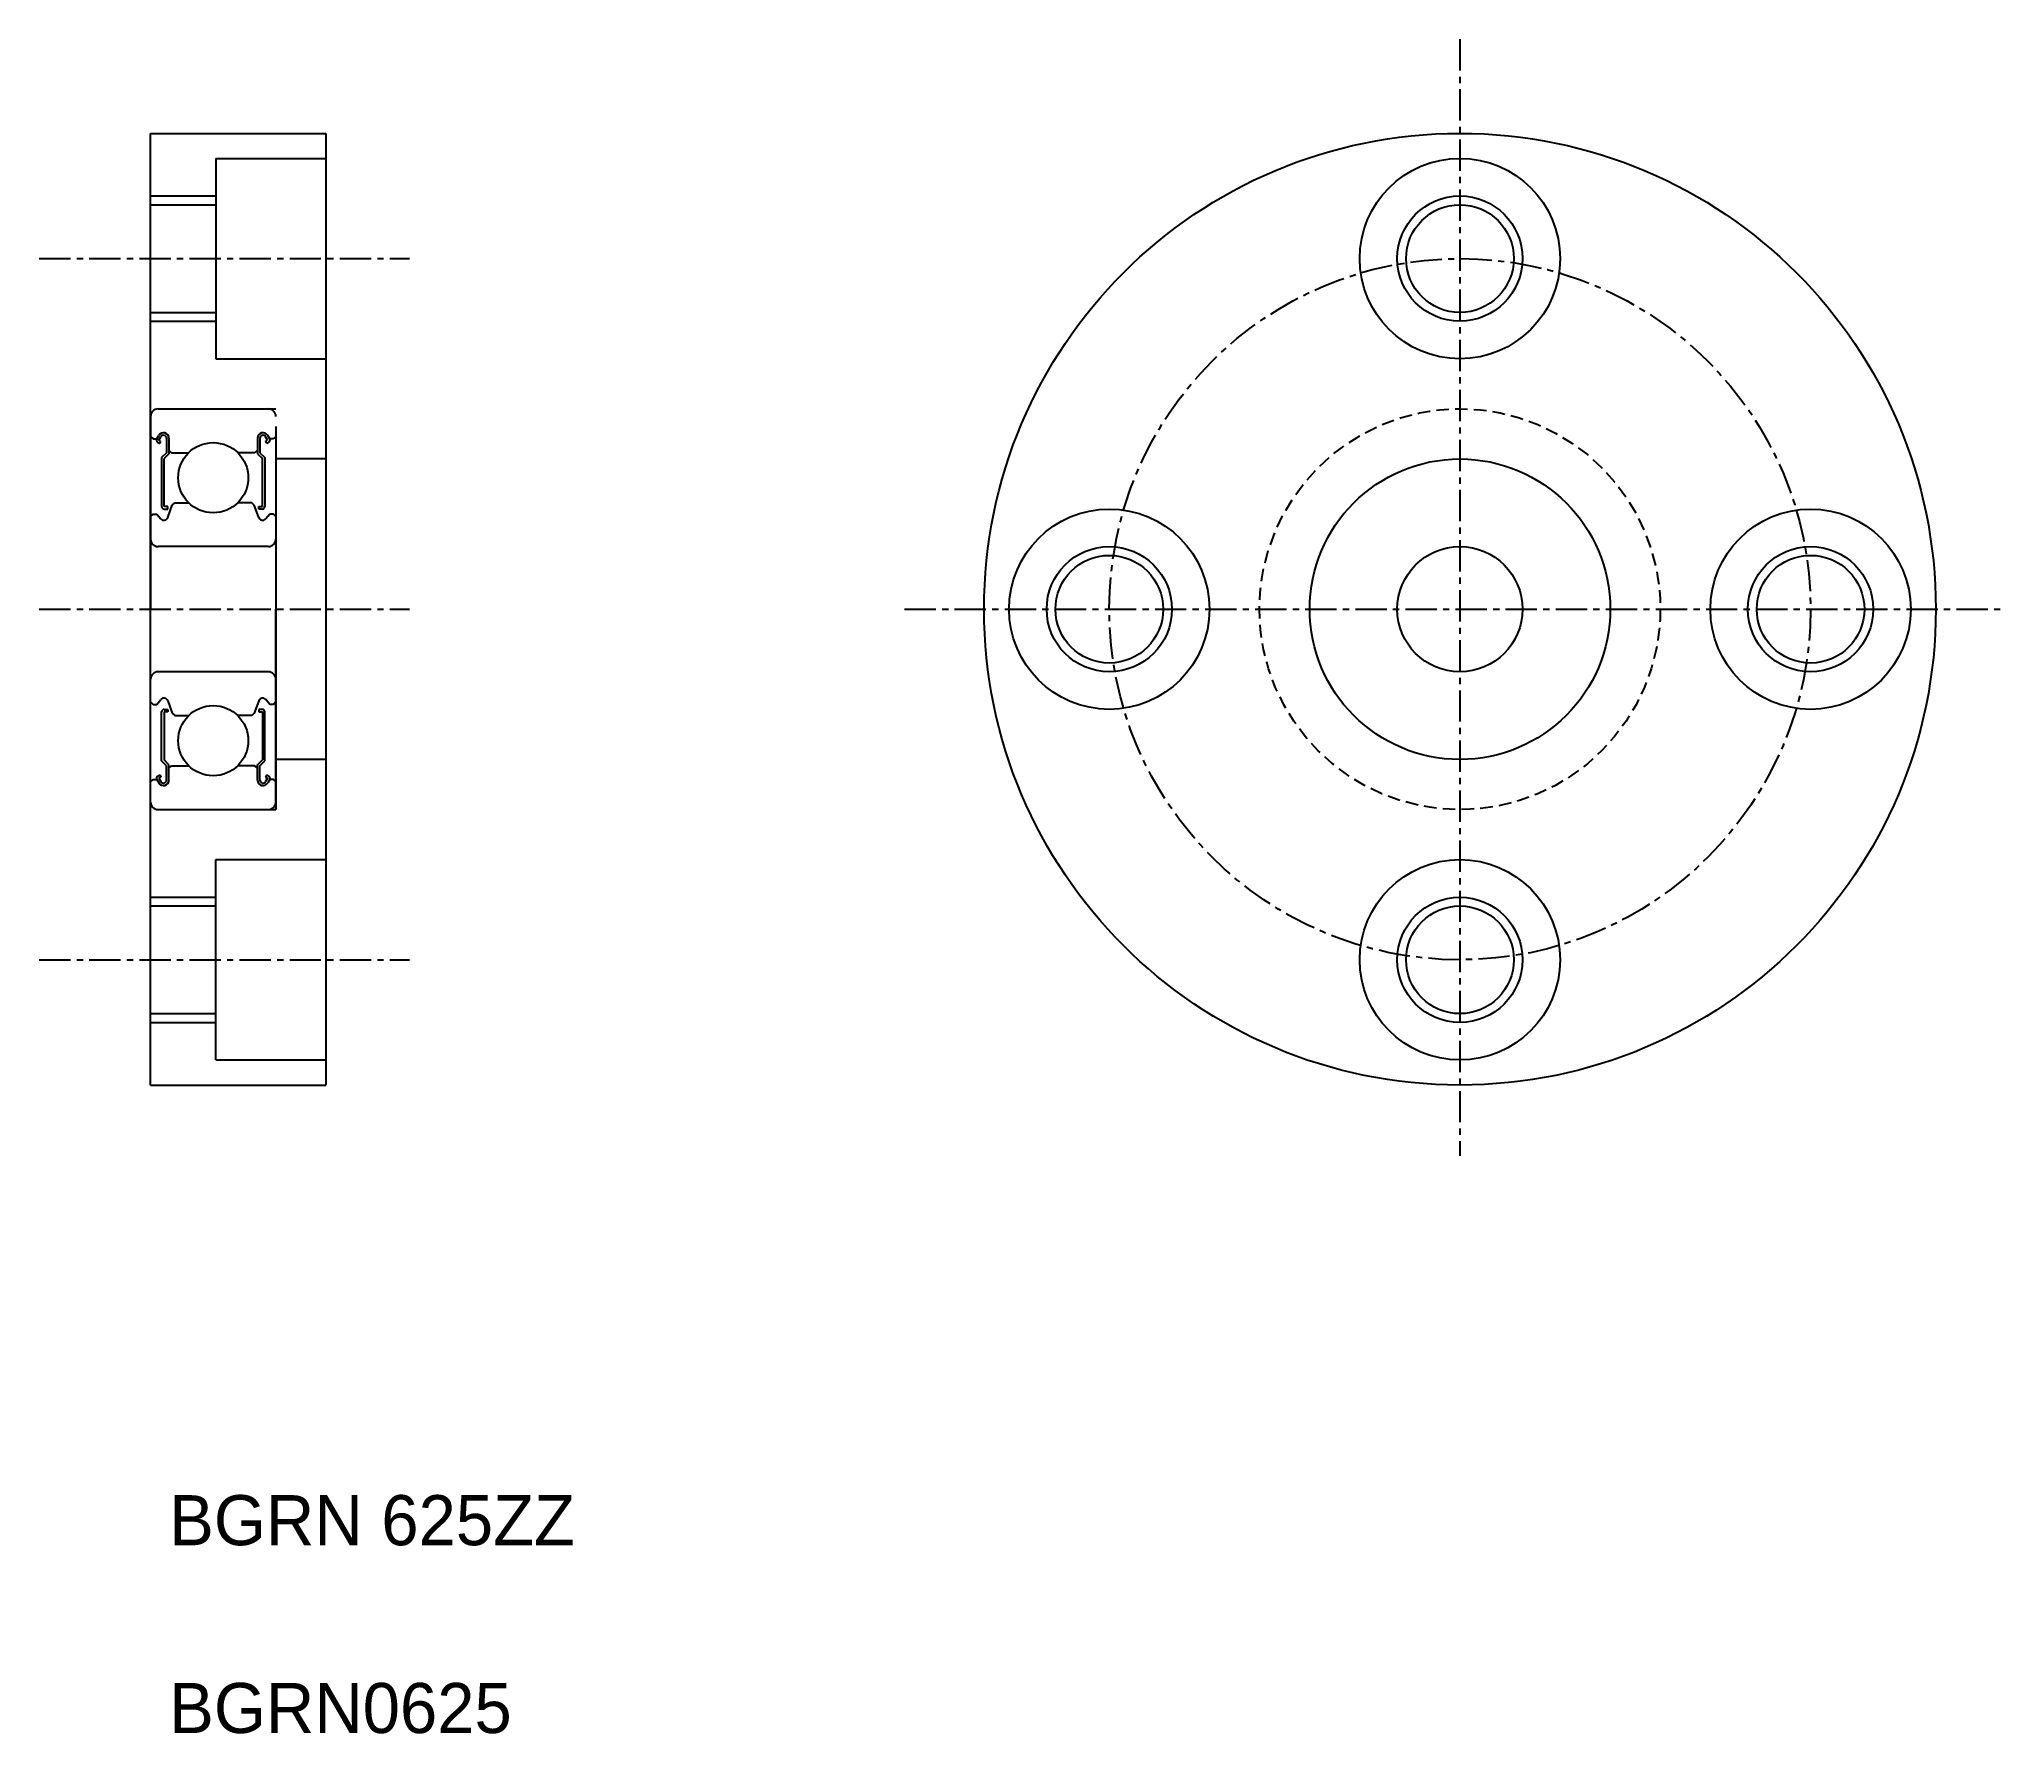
# Model space of a CAD drawing. Extents: x 107.4 to 185.7, y 70 to 137.7.
import ezdxf

# ---------------------------------------------------------------- set-up
doc = ezdxf.new("R2010")
doc.units = 0
doc.linetypes.add('CENTER', pattern=[2, 1.25, -0.25, 0.25, -0.25])
doc.linetypes.add('DASHED', pattern=[0.75, 0.5, -0.25])
doc.layers.get('0').update_dxf_attribs({"linetype": 'CONTINUOUS'})
doc.layers.add('CENTER', color=1, linetype='CENTER')

msp = doc.modelspace()

# ---------------------------------------------------------------- linework, layer by layer
at = {"color": 7, "linetype": 'CONTINUOUS'}
for p, q in [((111.824, 95.953), (111.824, 133.953)), ((111.824, 133.953), (118.824, 133.953)), ((113.574, 133.953), (113.574, 133.953)), ((115.324, 133.953), (115.324, 133.953)), ((118.824, 133.953), (118.824, 95.953)), ((114.424, 132.953), (118.824, 132.953)), ((114.424, 132.953), (114.424, 124.953)), ((111.824, 131.103), (114.424, 131.103)), ((111.824, 126.803), (114.424, 126.803)), ((114.424, 124.953), (118.824, 124.953)), ((111.824, 122.653), (111.824, 114.953)), ((112.124, 122.953), (116.824, 122.953)), ((116.824, 122.253), (116.824, 106.953)), ((111.824, 121.853), (111.924, 121.753)), ((111.924, 121.753), (112.068, 121.753)), ((112.068, 121.753), (112.148, 121.888)), ((112.104, 121.62), (112.189, 121.571)), ((112.153, 121.704), (112.233, 121.839)), ((112.238, 121.655), (112.153, 121.704)), ((112.189, 121.571), (112.238, 121.655)), ((112.459, 121.778), (112.459, 121.203)), ((112.557, 121.778), (112.557, 121.163)), ((116.091, 121.778), (116.091, 121.163)), ((116.188, 121.778), (116.188, 121.203)), ((116.41, 121.655), (116.495, 121.704)), ((116.459, 121.571), (116.41, 121.655)), ((116.495, 121.704), (116.415, 121.839)), ((116.544, 121.62), (116.459, 121.571)), ((116.579, 121.753), (116.5, 121.888)), ((116.724, 121.753), (116.579, 121.753)), ((116.824, 121.853), (116.724, 121.753)), ((112.459, 121.203), (112.264, 121.008)), ((112.264, 121.008), (112.264, 119.051)), ((112.557, 121.163), (112.362, 120.967)), ((112.362, 119.051), (112.362, 120.967)), ((112.557, 121.303), (112.657, 121.203)), ((112.657, 121.203), (113.344, 121.203)), ((115.991, 121.203), (115.304, 121.203)), ((116.091, 121.303), (115.991, 121.203)), ((116.091, 121.163), (116.286, 120.967)), ((116.188, 121.203), (116.384, 121.008)), ((116.286, 119.051), (116.286, 120.967)), ((116.384, 121.008), (116.384, 119.051)), ((118.824, 120.953), (116.824, 120.953)), ((112.508, 119.051), (112.362, 119.051)), ((112.508, 118.619), (112.687, 119.109)), ((112.508, 118.953), (112.508, 119.051)), ((112.687, 119.109), (112.787, 119.203)), ((112.787, 119.203), (113.344, 119.203)), ((115.861, 119.203), (115.304, 119.203)), ((115.961, 119.109), (115.861, 119.203)), ((116.14, 118.619), (115.961, 119.109)), ((116.139, 118.953), (116.139, 119.051)), ((116.139, 119.051), (116.286, 119.051)), ((111.824, 118.653), (111.924, 118.753)), ((111.924, 118.753), (112.068, 118.753)), ((112.068, 118.753), (112.226, 118.561)), ((112.362, 118.953), (112.508, 118.953)), ((116.286, 118.953), (116.139, 118.953)), ((116.579, 118.753), (116.422, 118.561)), ((116.724, 118.753), (116.579, 118.753)), ((116.824, 118.653), (116.724, 118.753)), ((116.524, 117.453), (112.124, 117.453)), ((116.824, 107.253), (116.824, 114.953)), ((116.524, 112.453), (112.124, 112.453)), ((111.824, 111.253), (111.924, 111.153)), ((112.068, 111.153), (112.226, 111.346)), ((112.508, 111.288), (112.687, 110.797)), ((116.14, 111.288), (115.961, 110.797)), ((116.579, 111.153), (116.422, 111.346)), ((116.824, 111.253), (116.724, 111.153)), ((111.924, 111.153), (112.068, 111.153)), ((112.264, 108.899), (112.264, 110.855)), ((112.362, 110.953), (112.508, 110.953)), ((112.362, 110.855), (112.362, 108.939)), ((112.508, 110.855), (112.362, 110.855)), ((112.508, 110.953), (112.508, 110.855)), ((112.687, 110.797), (112.787, 110.703)), ((112.787, 110.703), (113.344, 110.703)), ((115.861, 110.703), (115.304, 110.703)), ((115.961, 110.797), (115.861, 110.703)), ((116.139, 110.953), (116.139, 110.855)), ((116.286, 110.953), (116.139, 110.953)), ((116.139, 110.855), (116.286, 110.855)), ((116.286, 110.855), (116.286, 108.939)), ((116.384, 108.899), (116.384, 110.855)), ((116.724, 111.153), (116.579, 111.153)), ((112.459, 108.703), (112.264, 108.899)), ((112.557, 108.744), (112.362, 108.939)), ((116.091, 108.744), (116.286, 108.939)), ((116.188, 108.703), (116.384, 108.899)), ((118.824, 108.953), (116.824, 108.953)), ((111.824, 108.053), (111.924, 108.153)), ((111.924, 108.153), (112.068, 108.153)), ((112.068, 108.153), (112.148, 108.018)), ((112.104, 108.287), (112.189, 108.336)), ((112.238, 108.251), (112.153, 108.202)), ((112.153, 108.202), (112.233, 108.067)), ((112.189, 108.336), (112.238, 108.251)), ((112.459, 108.128), (112.459, 108.703)), ((112.557, 108.128), (112.557, 108.744)), ((112.557, 108.603), (112.657, 108.703)), ((112.657, 108.703), (113.344, 108.703)), ((115.991, 108.703), (115.304, 108.703)), ((116.091, 108.603), (115.991, 108.703)), ((116.091, 108.128), (116.091, 108.744)), ((116.188, 108.128), (116.188, 108.703)), ((116.459, 108.336), (116.41, 108.251)), ((116.41, 108.251), (116.495, 108.202)), ((116.495, 108.202), (116.415, 108.067)), ((116.544, 108.287), (116.459, 108.336)), ((116.579, 108.153), (116.5, 108.018)), ((116.724, 108.153), (116.579, 108.153)), ((116.824, 108.053), (116.724, 108.153)), ((112.124, 106.953), (116.824, 106.953)), ((114.424, 104.953), (118.824, 104.953)), ((114.424, 96.953), (114.424, 104.953)), ((111.824, 103.103), (114.424, 103.103)), ((111.824, 98.803), (114.424, 98.803)), ((114.424, 96.953), (118.824, 96.953)), ((111.824, 95.953), (118.824, 95.953))]:
    msp.add_line(p, q, dxfattribs=at)
at = {"color": 3, "linetype": 'CONTINUOUS'}
for p, q in [((111.824, 131.453), (114.424, 131.453)), ((111.824, 126.453), (114.424, 126.453)), ((111.824, 103.453), (114.424, 103.453)), ((111.824, 98.453), (114.424, 98.453))]:
    msp.add_line(p, q, dxfattribs=at)
at = {"color": 7, "linetype": 'CONTINUOUS'}
for centre, radius in [((164.102, 114.953), 19), ((164.102, 128.953), 4), ((164.102, 128.953), 2.15), ((114.324, 120.203), 1.4), ((164.102, 114.953), 6), ((150.102, 114.953), 4), ((178.102, 114.953), 4), ((150.102, 114.953), 2.15), ((164.102, 114.953), 2.5), ((178.102, 114.953), 2.15), ((114.324, 109.703), 1.4), ((164.102, 100.953), 4), ((164.102, 100.953), 2.15)]:
    msp.add_circle(centre, radius, dxfattribs=at)
at = {"color": 3, "linetype": 'CONTINUOUS'}
for centre in [(164.102, 128.953), (150.102, 114.953), (178.102, 114.953), (164.102, 100.953)]:
    msp.add_circle(centre, 2.5, dxfattribs=at)
at = {"color": 3, "linetype": 'DASHED'}
msp.add_circle((164.102, 114.953), 8, dxfattribs=at)
at = {"color": 7, "linetype": 'CONTINUOUS'}
for centre, radius, start, end in [((112.124, 122.653), 0.3, 90, 180), ((116.524, 122.653), 0.3, 0, 90), ((112.153, 121.704), 0.0978, 150.01376, 239.99626), ((112.338, 121.778), 0.219, 0, 150.00027), ((112.338, 121.778), 0.121, 0, 150.00005), ((116.31, 121.778), 0.219, 29.99973, 180), ((116.31, 121.778), 0.121, 29.99995, 180), ((116.495, 121.704), 0.0978, 300.00374, 29.98624), ((112.362, 119.051), 0.0978, 180.00005, 270.00003), ((116.286, 119.051), 0.0978, 269.99997, 359.99995), ((112.351, 118.666), 0.164, 220.00009, 343.15288), ((116.296, 118.666), 0.164, 196.84712, 319.99991), ((112.124, 117.753), 0.3, 180, 270), ((116.524, 117.753), 0.3, 270, 0), ((112.124, 112.153), 0.3, 90, 180), ((116.524, 112.153), 0.3, 0, 90), ((112.351, 111.24), 0.164, 16.84712, 139.99991), ((116.296, 111.24), 0.164, 40.00009, 163.15288), ((112.362, 110.855), 0.0978, 89.99997, 179.99995), ((116.286, 110.855), 0.0978, 0.00005, 90.00003), ((112.153, 108.202), 0.0978, 120.00374, 209.98624), ((112.338, 108.128), 0.219, 209.99973, 0), ((112.338, 108.128), 0.121, 209.99995, 0), ((116.31, 108.128), 0.219, 180, 330.00027), ((116.31, 108.128), 0.121, 180, 330.00005), ((116.495, 108.202), 0.0978, 330.01376, 59.99626), ((112.124, 107.253), 0.3, 180, 270), ((116.524, 107.253), 0.3, 270, 0)]:
    msp.add_arc(centre, radius, start, end, dxfattribs=at)
at = {"layer": 'CENTER', "color": 1, "linetype": 'CENTER'}
for p, q in [((164.102, 137.713), (164.102, 93.123)), ((107.376, 128.953), (122.155, 128.953)), ((107.376, 114.953), (122.155, 114.953)), ((141.927, 114.953), (185.696, 114.953)), ((107.376, 100.953), (122.155, 100.953))]:
    msp.add_line(p, q, dxfattribs=at)
msp.add_circle((164.102, 114.953), 14, dxfattribs=at)

# ---------------------------------------------------------------- texts
at = {"color": 7, "linetype": 'CONTINUOUS'}
for s, p in [('BGRN 625ZZ', (112.565, 77.576)), ('BGRN0625', (112.565, 70.076))]:
    msp.add_text(s, height=2, dxfattribs=at).set_placement(p)

doc.saveas('drawing.dxf')
